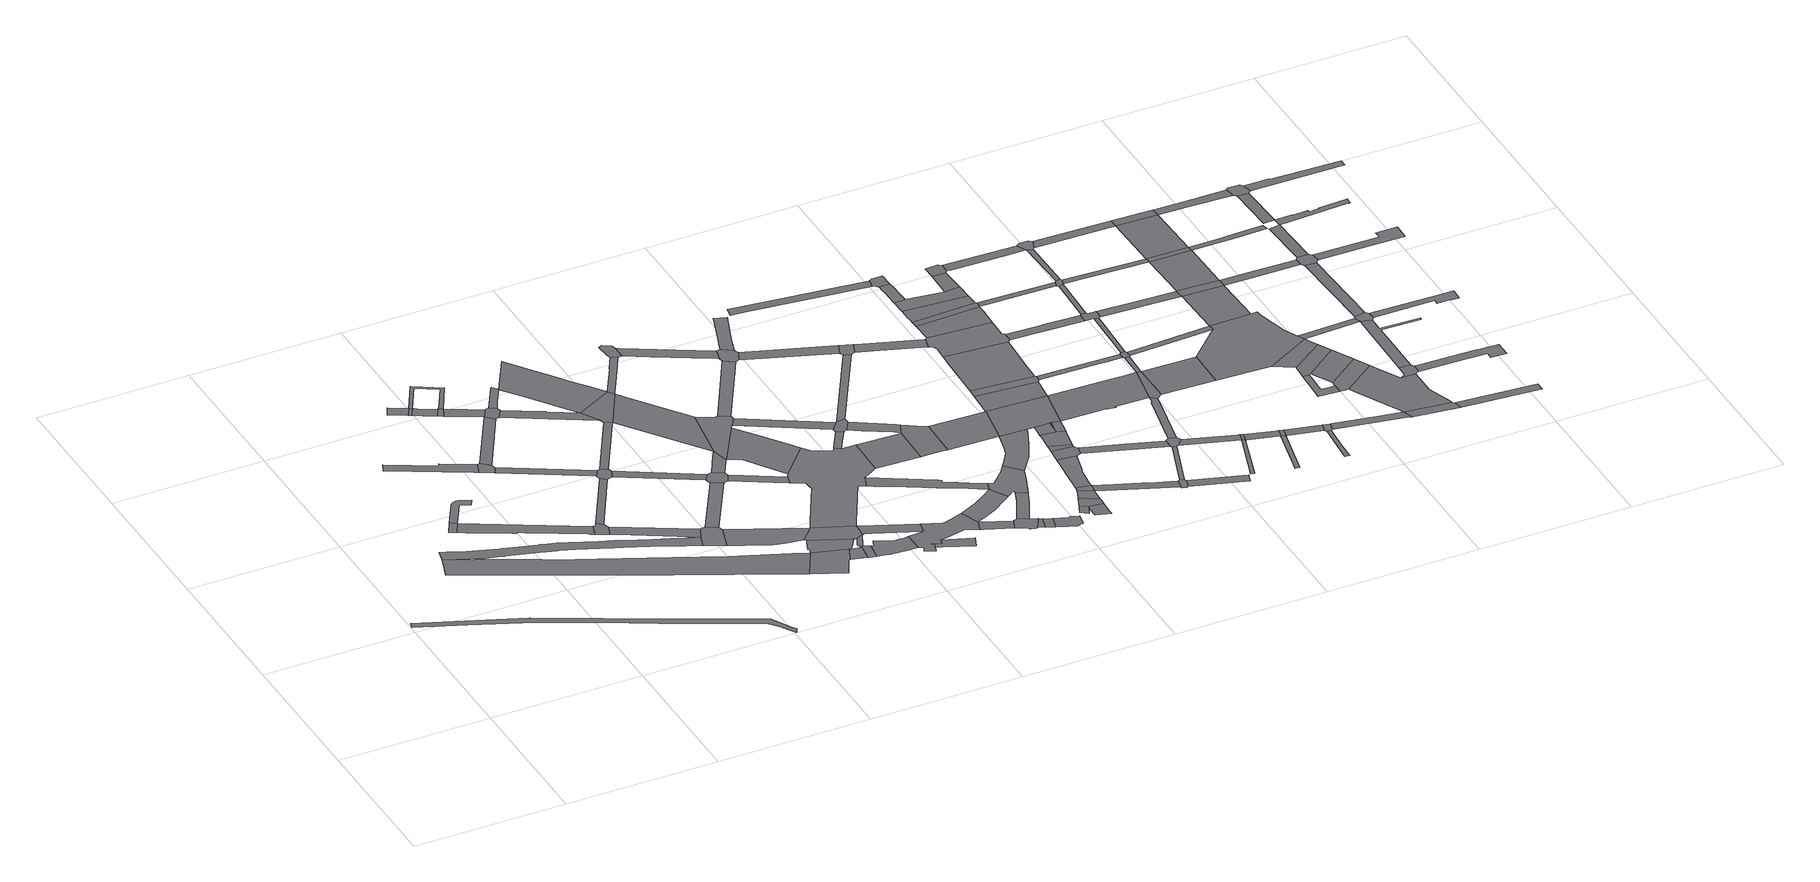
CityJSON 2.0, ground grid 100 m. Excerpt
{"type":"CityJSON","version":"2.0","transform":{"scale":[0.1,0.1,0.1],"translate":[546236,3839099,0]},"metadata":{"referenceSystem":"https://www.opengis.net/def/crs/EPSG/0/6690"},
"CityObjects":{
"road1":{"type":"Road","attributes":{"RoadStructureAttribute.sectionType":"1"},"geometry":[{"type":"MultiSurface","lod":"1","boundaries":[[[0,1,2,3,4,5,6,7,8,9,10,11,12,13,14,15,16,17,18,19]]]}]},
"road2":{"type":"Road","geometry":[{"type":"MultiSurface","lod":"1","boundaries":[[[20,21,22,23]]]}]},
"road3":{"type":"Road","geometry":[{"type":"MultiSurface","lod":"1","boundaries":[[[24,25,26,27,28,29,30,31,32,33,34,35,20,23]]]}]},
"road4":{"type":"Road","attributes":{"RoadStructureAttribute.sectionType":"1"},"geometry":[{"type":"MultiSurface","lod":"1","boundaries":[[[36,37,23,22,38,39,40,41,42,43,44,45,46,47,48]]]}]},
"road5":{"type":"Road","attributes":{"RoadStructureAttribute.sectionType":"1"},"geometry":[{"type":"MultiSurface","lod":"1","boundaries":[[[49,50,51,52,53,54,55,56,57]]]}]},
"road6":{"type":"Road","attributes":{"RoadStructureAttribute.sectionType":"7"},"geometry":[{"type":"MultiSurface","lod":"1","boundaries":[[[58,59,60,61,62,63,64,65,66,67,68,69,70,71,72,73,74,75,76,77,78,79,80,81,82,83,84,85,86,87,88,89,90,91,92,93,94,95,96,97,98,99,100,101]]]}]},
"road7":{"type":"Road","attributes":{"function":"1","RoadStructureAttribute.sectionType":"7"},"geometry":[{"type":"MultiSurface","lod":"1","boundaries":[[[102,103,104,105,106,107,108,109,110,111,80,112,113,114,115,116,117,118,119,120,121]]]}]},
"road8":{"type":"Road","geometry":[{"type":"MultiSurface","lod":"1","boundaries":[[[122,57,56,123,124,125]]]}]},
"road9":{"type":"Road","attributes":{"RoadStructureAttribute.sectionType":"1"},"geometry":[{"type":"MultiSurface","lod":"1","boundaries":[[[126,127,128,129]]]}]},
"road10":{"type":"Road","geometry":[{"type":"MultiSurface","lod":"1","boundaries":[[[130,131,48,47,132,133,134,135]]]}]},
"road11":{"type":"Road","geometry":[{"type":"MultiSurface","lod":"1","boundaries":[[[129,128,136,137]]]}]},
"road12":{"type":"Road","attributes":{"RoadStructureAttribute.sectionType":"1"},"geometry":[{"type":"MultiSurface","lod":"1","boundaries":[[[138,139,137,136,140,141,142]]]}]},
"road13":{"type":"Road","geometry":[{"type":"MultiSurface","lod":"1","boundaries":[[[143,144,142,141,145,146,147]]]}]},
"road14":{"type":"Road","attributes":{"RoadStructureAttribute.sectionType":"1"},"geometry":[{"type":"MultiSurface","lod":"1","boundaries":[[[148,149,122,125,150,151]]]}]},
"road15":{"type":"Road","attributes":{"RoadStructureAttribute.sectionType":"1"},"geometry":[{"type":"MultiSurface","lod":"1","boundaries":[[[124,123,152,153]]]}]},
"road16":{"type":"Road","attributes":{"RoadStructureAttribute.sectionType":"1"},"geometry":[{"type":"MultiSurface","lod":"1","boundaries":[[[154,155,156,129,137,157,158,147,146]]]}]},
"road17":{"type":"Road","attributes":{"RoadStructureAttribute.sectionType":"1"},"geometry":[{"type":"MultiSurface","lod":"1","boundaries":[[[159,130,135,160]]]}]},
"road18":{"type":"Road","attributes":{"RoadStructureAttribute.sectionType":"1"},"geometry":[{"type":"MultiSurface","lod":"1","boundaries":[[[134,133,161,162,163,164,165,166,101,167]]]}]},
"road19":{"type":"Road","attributes":{"RoadStructureAttribute.sectionType":"1"},"geometry":[{"type":"MultiSurface","lod":"1","boundaries":[[[168,169,146,145,148,170]]]}]},
"road20":{"type":"Road","geometry":[{"type":"MultiSurface","lod":"1","boundaries":[[[171,172,173,170,148,151,174,175,176,177,178]]]}]},
"road21":{"type":"Road","geometry":[{"type":"MultiSurface","lod":"1","boundaries":[[[179,153,152,159,160,180,181,182]]]}]},
"road22":{"type":"Road","geometry":[{"type":"MultiSurface","lod":"1","boundaries":[[[183,167,101,100,184,185,186,187]]]}]},
"road23":{"type":"Road","attributes":{"RoadStructureAttribute.sectionType":"1"},"geometry":[{"type":"MultiSurface","lod":"1","boundaries":[[[188,189,190,171,178,191,192]]]}]},
"road24":{"type":"Road","attributes":{"RoadStructureAttribute.sectionType":"1"},"geometry":[{"type":"MultiSurface","lod":"1","boundaries":[[[193,194,195,196,197,175,174,198,199,200,201]]]}]},
"road25":{"type":"Road","attributes":{"RoadStructureAttribute.sectionType":"1"},"geometry":[{"type":"MultiSurface","lod":"1","boundaries":[[[202,203,204,179,182,205,206]]]}]},
"road26":{"type":"Road","attributes":{"RoadStructureAttribute.sectionType":"1"},"geometry":[{"type":"MultiSurface","lod":"1","boundaries":[[[181,180,207,208]]]}]},
"road27":{"type":"Road","attributes":{"RoadStructureAttribute.sectionType":"1"},"geometry":[{"type":"MultiSurface","lod":"1","boundaries":[[[209,183,187,210]]]}]},
"road28":{"type":"Road","attributes":{"RoadStructureAttribute.sectionType":"1"},"geometry":[{"type":"MultiSurface","lod":"1","boundaries":[[[211,212,213,186,185,214,215,216,217,218,219,220,221,222,223,224,225,226]]]}]},
"road29":{"type":"Road","geometry":[{"type":"MultiSurface","lod":"1","boundaries":[[[121,120,227,228,229,230,231]]]}]},
"road30":{"type":"Road","attributes":{"RoadStructureAttribute.sectionType":"1"},"geometry":[{"type":"MultiSurface","lod":"1","boundaries":[[[232,233,234,235,236,237,238,192,239,240,241,201,242]]]}]},
"road31":{"type":"Road","geometry":[{"type":"MultiSurface","lod":"1","boundaries":[[[242,201,200,243,202,206,244]]]}]},
"road32":{"type":"Road","geometry":[{"type":"MultiSurface","lod":"1","boundaries":[[[245,208,207,209,210,246,247,248]]]}]},
"road33":{"type":"Road","attributes":{"function":"3","RoadStructureAttribute.sectionType":"7"},"geometry":[{"type":"MultiSurface","lod":"1","boundaries":[[[249,250,251,252,253,254,255,121,231,256,257,258,259,260,261,262,263,264,265]]]}]},
"road34":{"type":"Road","attributes":{"function":"1","RoadStructureAttribute.sectionType":"7"},"geometry":[{"type":"MultiSurface","lod":"1","boundaries":[[[266,267,231,230,268,269,270,271,260]]]}]},
"road35":{"type":"Road","geometry":[{"type":"MultiSurface","lod":"1","boundaries":[[[226,225,249,265,272,273,274,275,276,277,278,279]]]}]},
"road36":{"type":"Road","attributes":{"RoadStructureAttribute.sectionType":"1"},"geometry":[{"type":"MultiSurface","lod":"1","boundaries":[[[280,281,282,283,245,248,284,285]]]}]},
"road37":{"type":"Road","attributes":{"RoadStructureAttribute.sectionType":"1"},"geometry":[{"type":"MultiSurface","lod":"1","boundaries":[[[286,287,244,206,280,288]]]}]},
"road38":{"type":"Road","geometry":[{"type":"MultiSurface","lod":"1","boundaries":[[[289,290,271,270,291,292,293]]]}]},
"road39":{"type":"Road","attributes":{"RoadStructureAttribute.sectionType":"1"},"geometry":[{"type":"MultiSurface","lod":"1","boundaries":[[[247,246,294,295]]]}]},
"road40":{"type":"Road","geometry":[{"type":"MultiSurface","lod":"1","boundaries":[[[278,277,296,290,289]]]}]},
"road41":{"type":"Road","geometry":[{"type":"MultiSurface","lod":"1","boundaries":[[[297,298,299,300,301,302,293,292,303,304,305,306,307]]]}]},
"road42":{"type":"Road","attributes":{"RoadStructureAttribute.sectionType":"1"},"geometry":[{"type":"MultiSurface","lod":"1","boundaries":[[[308,309,310,242,244,311,312,313]]]}]},
"road43":{"type":"Road","geometry":[{"type":"MultiSurface","lod":"1","boundaries":[[[314,315,316,288,280,285,317,318,319,320,321,322,323]]]}]},
"road44":{"type":"Road","attributes":{"RoadStructureAttribute.sectionType":"1"},"geometry":[{"type":"MultiSurface","lod":"1","boundaries":[[[324,325,317,285,326,327,328,329,330,331,332,333]]]}]},
"road45":{"type":"Road","attributes":{"RoadStructureAttribute.sectionType":"1"},"geometry":[{"type":"MultiSurface","lod":"1","boundaries":[[[334,279,278,335,336,337,338,339,340,341,342,343]]]}]},
"road46":{"type":"Road","geometry":[{"type":"MultiSurface","lod":"1","boundaries":[[[344,345,346,333,332,347,295,294,348,349,350,351,226,279,352,353,354,355,356,357,358,359,360,361,362]]]}]},
"road47":{"type":"Road","geometry":[{"type":"MultiSurface","lod":"1","boundaries":[[[363,364,365,366,308,313,367,368,369]]]}]},
"road48":{"type":"Road","geometry":[{"type":"MultiSurface","lod":"1","boundaries":[[[370,371,372,373,374,375,376,377]]]}]},
"road49":{"type":"Road","geometry":[{"type":"MultiSurface","lod":"1","boundaries":[[[378,379,380,381,382,383,343,342,384,385,386,387,307,306,388,389,390,391,377,376,392,393,394,374,373,395,396,397,398,399,400,401]]]}]},
"road50":{"type":"Road","attributes":{"RoadStructureAttribute.sectionType":"1"},"geometry":[{"type":"MultiSurface","lod":"1","boundaries":[[[402,321,320,403,404]]]}]},
"road51":{"type":"Road","attributes":{"RoadStructureAttribute.sectionType":"1"},"geometry":[{"type":"MultiSurface","lod":"1","boundaries":[[[405,323,322,406,407]]]}]},
"road52":{"type":"Road","attributes":{"RoadStructureAttribute.sectionType":"1"},"geometry":[{"type":"MultiSurface","lod":"1","boundaries":[[[408,409,410,411,368,367,412,413,414,415,416,417]]]}]},
"road53":{"type":"Road","attributes":{"RoadStructureAttribute.sectionType":"1"},"geometry":[{"type":"MultiSurface","lod":"1","boundaries":[[[418,419,362,361,420,421,422]]]}]},
"road54":{"type":"Road","attributes":{"RoadStructureAttribute.sectionType":"1"},"geometry":[{"type":"MultiSurface","lod":"1","boundaries":[[[423,424,425,426,427,428,429,430,431,432,355,354,433,434,435,436,437,438,439,440,441]]]}]},
"road55":{"type":"Road","attributes":{"RoadStructureAttribute.sectionType":"1"},"geometry":[{"type":"MultiSurface","lod":"1","boundaries":[[[442,443,444,400,399,445,446,447,448]]]}]},
"road56":{"type":"Road","geometry":[{"type":"MultiSurface","lod":"1","boundaries":[[[449,450,451,404,403,452,453,418,422,454,455]]]}]},
"road57":{"type":"Road","geometry":[{"type":"MultiSurface","lod":"1","boundaries":[[[456,417,416,405,407,457,458,459,460,461,462]]]}]},
"road58":{"type":"Road","attributes":{"function":"3","RoadStructureAttribute.sectionType":"1"},"geometry":[{"type":"MultiSurface","lod":"1","boundaries":[[[359,358,463,464]]]}]},
"road59":{"type":"Road","attributes":{"function":"1","RoadStructureAttribute.sectionType":"7"},"geometry":[{"type":"MultiSurface","lod":"1","boundaries":[[[440,465,466,467,468,469,470,401,400,471,472,473,474]]]}]},
"road60":{"type":"Road","geometry":[{"type":"MultiSurface","lod":"1","boundaries":[[[475,476,477,478,448,447,479,480,481,482,483,484,485,486,487,488,489,490,491,492]]]}]},
"road61":{"type":"Road","attributes":{"RoadStructureAttribute.sectionType":"1"},"geometry":[{"type":"MultiSurface","lod":"1","boundaries":[[[493,455,454,494,495,496,497,498]]]}]},
"road62":{"type":"Road","attributes":{"RoadStructureAttribute.sectionType":"1"},"geometry":[{"type":"MultiSurface","lod":"1","boundaries":[[[499,500,501,502,503,456,462,504,505,506,507,508]]]}]},
"road63":{"type":"Road","attributes":{"RoadStructureAttribute.sectionType":"1"},"geometry":[{"type":"MultiSurface","lod":"1","boundaries":[[[489,488,509,510]]]}]},
"road64":{"type":"Road","geometry":[{"type":"MultiSurface","lod":"1","boundaries":[[[510,509,511,512]]]}]},
"road65":{"type":"Road","attributes":{"RoadStructureAttribute.sectionType":"1"},"geometry":[{"type":"MultiSurface","lod":"1","boundaries":[[[513,514,515,475,492,516,517,518]]]}]},
"road66":{"type":"Road","geometry":[{"type":"MultiSurface","lod":"1","boundaries":[[[519,498,497,464,463,520,521,522,523,524,525,526]]]}]},
"road67":{"type":"Road","attributes":{"RoadStructureAttribute.sectionType":"1"},"geometry":[{"type":"MultiSurface","lod":"1","boundaries":[[[527,528,451,450,529]]]}]},
"road68":{"type":"Road","attributes":{"RoadStructureAttribute.sectionType":"1"},"geometry":[{"type":"MultiSurface","lod":"1","boundaries":[[[530,531,512,511,532,533,534,535,536,537,538]]]}]},
"road69":{"type":"Road","attributes":{"RoadStructureAttribute.sectionType":"1"},"geometry":[{"type":"MultiSurface","lod":"1","boundaries":[[[539,459,458,540,541]]]}]},
"road70":{"type":"Road","geometry":[{"type":"MultiSurface","lod":"1","boundaries":[[[542,543,544,545,546,547,548,549,441,440,474,550,551,513,518,552,553,554,555,556,557,558,559,560]]]}]},
"road71":{"type":"Road","attributes":{"RoadStructureAttribute.sectionType":"1"},"geometry":[{"type":"MultiSurface","lod":"1","boundaries":[[[561,562,563,564,565,566,567]]]}]},
"road72":{"type":"Road","attributes":{"function":"3","RoadStructureAttribute.sectionType":"1"},"geometry":[{"type":"MultiSurface","lod":"1","boundaries":[[[568,526,525,569,570,571]]]}]},
"road73":{"type":"Road","attributes":{"function":"1","RoadStructureAttribute.sectionType":"7"},"geometry":[{"type":"MultiSurface","lod":"1","boundaries":[[[567,572,573,574,575,576,577,578,579]]]}]},
"road74":{"type":"Road","geometry":[{"type":"MultiSurface","lod":"1","boundaries":[[[580,581,561,567,579,582,583]]]}]},
"road75":{"type":"Road","geometry":[{"type":"MultiSurface","lod":"1","boundaries":[[[584,585,586,580,583,587,588]]]}]},
"road76":{"type":"Road","geometry":[{"type":"MultiSurface","lod":"1","boundaries":[[[541,540,589,527,529,590,591,592]]]}]},
"road77":{"type":"Road","attributes":{"function":"1"},"geometry":[{"type":"MultiSurface","lod":"1","boundaries":[[[570,593,594,595,596,597,598,599,600,542,560,601,602,603,604,605,606]]]}]},
"road78":{"type":"Road","geometry":[{"type":"MultiSurface","lod":"1","boundaries":[[[607,608,584,588,609]]]}]},
"road79":{"type":"Road","geometry":[{"type":"MultiSurface","lod":"1","boundaries":[[[610,611,612,613,607,609,614,615,616,617,618,619,620,621,622,623]]]}]},
"road80":{"type":"Road","attributes":{"RoadStructureAttribute.sectionType":"1"},"geometry":[{"type":"MultiSurface","lod":"1","boundaries":[[[624,625,626,627,628]]]}]},
"road81":{"type":"Road","geometry":[{"type":"MultiSurface","lod":"1","boundaries":[[[629,610,623,630,631,632,633,634]]]}]},
"road82":{"type":"Road","attributes":{"RoadStructureAttribute.sectionType":"1"},"geometry":[{"type":"MultiSurface","lod":"1","boundaries":[[[635,592,591,636,637,638,639]]]}]},
"road83":{"type":"Road","attributes":{"function":"1"},"geometry":[{"type":"MultiSurface","lod":"1","boundaries":[[[640,629,634,641]]]}]},
"road84":{"type":"Road","geometry":[{"type":"MultiSurface","lod":"1","boundaries":[[[642,643,644,640,641,645,646,647,648]]]}]},
"road85":{"type":"Road","attributes":{"RoadStructureAttribute.sectionType":"1"},"geometry":[{"type":"MultiSurface","lod":"1","boundaries":[[[649,650,651,609,588,652,653,654]]]}]},
"road86":{"type":"Road","geometry":[{"type":"MultiSurface","lod":"1","boundaries":[[[571,570,606,655,656,657,658,659,660,661,662]]]}]},
"road87":{"type":"Road","attributes":{"function":"1","RoadStructureAttribute.sectionType":"7"},"geometry":[{"type":"MultiSurface","lod":"1","boundaries":[[[656,663,664,642,648,657]]]}]},
"road88":{"type":"Road","attributes":{"RoadStructureAttribute.sectionType":"1"},"geometry":[{"type":"MultiSurface","lod":"1","boundaries":[[[660,665,648,647,666,661]]]}]},
"road89":{"type":"Road","attributes":{"RoadStructureAttribute.sectionType":"1"},"geometry":[{"type":"MultiSurface","lod":"1","boundaries":[[[667,668,571,662,669,670,671]]]}]},
"road90":{"type":"Road","geometry":[{"type":"MultiSurface","lod":"1","boundaries":[[[672,667,671,673,674,675,676]]]}]},
"road91":{"type":"Road","attributes":{"RoadStructureAttribute.sectionType":"1"},"geometry":[{"type":"MultiSurface","lod":"1","boundaries":[[[677,678,672,676,679,680,681]]]}]},
"road92":{"type":"Road","geometry":[{"type":"MultiSurface","lod":"1","boundaries":[[[682,683,684,654,653,685,686,687,688,689,690,691,692,693]]]}]},
"road93":{"type":"Road","attributes":{"RoadStructureAttribute.sectionType":"1"},"geometry":[{"type":"MultiSurface","lod":"1","boundaries":[[[694,632,631,695,696]]]}]},
"road94":{"type":"Road","geometry":[{"type":"MultiSurface","lod":"1","boundaries":[[[697,639,638,698,699,700,677,681,701,702,703,704,705,706]]]}]},
"road95":{"type":"Road","attributes":{"RoadStructureAttribute.sectionType":"1"},"geometry":[{"type":"MultiSurface","lod":"1","boundaries":[[[707,708,709,710,711,712,713,714,715]]]}]},
"road96":{"type":"Road","attributes":{"RoadStructureAttribute.sectionType":"1"},"geometry":[{"type":"MultiSurface","lod":"1","boundaries":[[[716,682,693,717]]]}]},
"road97":{"type":"Road","geometry":[{"type":"MultiSurface","lod":"1","boundaries":[[[718,719,720,628,627,721,722,711,710,723]]]}]},
"road98":{"type":"Road","attributes":{"RoadStructureAttribute.sectionType":"1"},"geometry":[{"type":"MultiSurface","lod":"1","boundaries":[[[724,725,726,697,706]]]}]},
"road99":{"type":"Road","attributes":{"RoadStructureAttribute.sectionType":"1"},"geometry":[{"type":"MultiSurface","lod":"1","boundaries":[[[690,689,727,728]]]}]},
"road100":{"type":"Road","geometry":[{"type":"MultiSurface","lod":"1","boundaries":[[[729,730,726,725,731,732]]]}]},
"road101":{"type":"Road","attributes":{"RoadStructureAttribute.sectionType":"1"},"geometry":[{"type":"MultiSurface","lod":"1","boundaries":[[[733,734,735,730,729,736]]]}]},
"road102":{"type":"Road","attributes":{"RoadStructureAttribute.sectionType":"1"},"geometry":[{"type":"MultiSurface","lod":"1","boundaries":[[[715,737,715,714,738,739,733,736,740,741]]]}]},
"road103":{"type":"Road","attributes":{"function":"3","RoadStructureAttribute.sectionType":"1"},"geometry":[{"type":"MultiSurface","lod":"1","boundaries":[[[742,743,744,662,661,745,746,747,748,749,750,751,752,753]]]}]},
"road104":{"type":"Road","geometry":[{"type":"MultiSurface","lod":"1","boundaries":[[[754,696,695,716,717,755,756,757]]]}]},
"road105":{"type":"Road","attributes":{"RoadStructureAttribute.sectionType":"1"},"geometry":[{"type":"MultiSurface","lod":"1","boundaries":[[[752,758,759,760,761,762,754,757,763,764]]]}]},
"road106":{"type":"Road","attributes":{"RoadStructureAttribute.sectionType":"1"},"geometry":[{"type":"MultiSurface","lod":"1","boundaries":[[[765,675,674,766,767,768,769,770]]]}]},
"road107":{"type":"Road","attributes":{"RoadStructureAttribute.sectionType":"1"},"geometry":[{"type":"MultiSurface","lod":"1","boundaries":[[[771,741,740,772]]]}]},
"road108":{"type":"Road","attributes":{"RoadStructureAttribute.sectionType":"1"},"geometry":[{"type":"MultiSurface","lod":"1","boundaries":[[[773,756,755,774,775,776]]]}]},
"road109":{"type":"Road","geometry":[{"type":"MultiSurface","lod":"1","boundaries":[[[777,778,771,772,779,780,781,782]]]}]},
"road110":{"type":"Road","attributes":{"RoadStructureAttribute.sectionType":"1"},"geometry":[{"type":"MultiSurface","lod":"1","boundaries":[[[775,783,784,785]]]}]},
"road111":{"type":"Road","attributes":{"RoadStructureAttribute.sectionType":"1"},"geometry":[{"type":"MultiSurface","lod":"1","boundaries":[[[786,787,703,702,788,789]]]}]},
"road112":{"type":"Road","geometry":[{"type":"MultiSurface","lod":"1","boundaries":[[[790,753,752,764,791,792,793]]]}]},
"road113":{"type":"Road","geometry":[{"type":"MultiSurface","lod":"1","boundaries":[[[776,775,785,794]]]}]},
"road114":{"type":"Road","attributes":{"RoadStructureAttribute.sectionType":"1"},"geometry":[{"type":"MultiSurface","lod":"1","boundaries":[[[795,790,793,796]]]}]},
"road115":{"type":"Road","attributes":{"RoadStructureAttribute.sectionType":"1"},"geometry":[{"type":"MultiSurface","lod":"1","boundaries":[[[797,732,731,798,799,800,801]]]}]},
"road116":{"type":"Road","geometry":[{"type":"MultiSurface","lod":"1","boundaries":[[[802,803,804,805,806,770,769,807,808,795,796,809,810,811,812]]]}]},
"road117":{"type":"Road","attributes":{"RoadStructureAttribute.sectionType":"1"},"geometry":[{"type":"MultiSurface","lod":"1","boundaries":[[[813,794,785,814,815,816]]]}]},
"road118":{"type":"Road","attributes":{"RoadStructureAttribute.sectionType":"1"},"geometry":[{"type":"MultiSurface","lod":"1","boundaries":[[[815,817,818,819,820]]]}]},
"road119":{"type":"Road","attributes":{"RoadStructureAttribute.sectionType":"1"},"geometry":[{"type":"MultiSurface","lod":"1","boundaries":[[[821,804,803,822]]]}]},
"road120":{"type":"Road","attributes":{"function":"3","RoadStructureAttribute.sectionType":"1"},"geometry":[{"type":"MultiSurface","lod":"1","boundaries":[[[823,824,793,792,825,826]]]}]},
"road121":{"type":"Road","attributes":{"RoadStructureAttribute.sectionType":"1"},"geometry":[{"type":"MultiSurface","lod":"1","boundaries":[[[782,781,827,828,829,830]]]}]},
"road122":{"type":"Road","geometry":[{"type":"MultiSurface","lod":"1","boundaries":[[[816,815,820,831]]]}]},
"road123":{"type":"Road","geometry":[{"type":"MultiSurface","lod":"1","boundaries":[[[832,833,834,835,836,837,789,788,838,821,822,839,840,841]]]}]},
"road124":{"type":"Road","attributes":{"RoadStructureAttribute.sectionType":"1"},"geometry":[{"type":"MultiSurface","lod":"1","boundaries":[[[842,843,837,836]]]}]},
"road125":{"type":"Road","geometry":[{"type":"MultiSurface","lod":"1","boundaries":[[[844,845,846,847,801,800,843,842,848]]]}]},
"road126":{"type":"Road","attributes":{"RoadStructureAttribute.sectionType":"1"},"geometry":[{"type":"MultiSurface","lod":"1","boundaries":[[[849,831,820,850,851,852,853]]]}]},
"road127":{"type":"Road","attributes":{"RoadStructureAttribute.sectionType":"1"},"geometry":[{"type":"MultiSurface","lod":"1","boundaries":[[[854,855,856,857,858,859,860]]]}]},
"road128":{"type":"Road","attributes":{"RoadStructureAttribute.sectionType":"1"},"geometry":[{"type":"MultiSurface","lod":"1","boundaries":[[[861,847,846,862]]]}]},
"road129":{"type":"Road","attributes":{"RoadStructureAttribute.sectionType":"1"},"geometry":[{"type":"MultiSurface","lod":"1","boundaries":[[[863,812,811,864]]]}]},
"road130":{"type":"Road","geometry":[{"type":"MultiSurface","lod":"1","boundaries":[[[853,852,854,860,865,866]]]}]},
"road131":{"type":"Road","geometry":[{"type":"MultiSurface","lod":"1","boundaries":[[[867,830,829,868,861,862,869,870,871,872,873]]]}]},
"road132":{"type":"Road","attributes":{"RoadStructureAttribute.sectionType":"1"},"geometry":[{"type":"MultiSurface","lod":"1","boundaries":[[[874,841,840,875,876]]]}]},
"road133":{"type":"Road","attributes":{"RoadStructureAttribute.sectionType":"1"},"geometry":[{"type":"MultiSurface","lod":"1","boundaries":[[[848,842,877,878]]]}]},
"road134":{"type":"Road","attributes":{"RoadStructureAttribute.sectionType":"1"},"geometry":[{"type":"MultiSurface","lod":"1","boundaries":[[[879,880,866,865,881,882,883,884,885]]]}]},
"road135":{"type":"Road","geometry":[{"type":"MultiSurface","lod":"1","boundaries":[[[886,887,888,889,890,891,863,864,892,893,826,825,894,895,896]]]}]},
"road136":{"type":"Road","attributes":{"RoadStructureAttribute.sectionType":"1"},"geometry":[{"type":"MultiSurface","lod":"1","boundaries":[[[897,898,899,900,901,902,903]]]}]},
"road137":{"type":"Road","attributes":{"RoadStructureAttribute.sectionType":"1"},"geometry":[{"type":"MultiSurface","lod":"1","boundaries":[[[872,871,904,905]]]}]},
"road138":{"type":"Road","geometry":[{"type":"MultiSurface","lod":"1","boundaries":[[[906,907,895,894,908,909]]]}]},
"road139":{"type":"Road","geometry":[{"type":"MultiSurface","lod":"1","boundaries":[[[875,910,911,863,891,912,913,914]]]}]},
"road140":{"type":"Road","attributes":{"RoadStructureAttribute.sectionType":"1"},"geometry":[{"type":"MultiSurface","lod":"1","boundaries":[[[909,908,897,903,915,916]]]}]},
"road141":{"type":"Road","geometry":[{"type":"MultiSurface","lod":"1","boundaries":[[[917,876,875,914,918]]]}]},
"road142":{"type":"Road","attributes":{"RoadStructureAttribute.sectionType":"1"},"geometry":[{"type":"MultiSurface","lod":"1","boundaries":[[[919,916,915,920,921,922,923]]]}]},
"road143":{"type":"Road","geometry":[{"type":"MultiSurface","lod":"1","boundaries":[[[923,922,924,925,900,899,926,927,928]]]}]},
"road144":{"type":"Road","attributes":{"RoadStructureAttribute.sectionType":"1"},"geometry":[{"type":"MultiSurface","lod":"1","boundaries":[[[929,930,917,918,931,932,933]]]}]},
"road145":{"type":"Road","geometry":[{"type":"MultiSurface","lod":"1","boundaries":[[[934,878,877,929,933,935,936]]]}]},
"road146":{"type":"Road","attributes":{"RoadStructureAttribute.sectionType":"1"},"geometry":[{"type":"MultiSurface","lod":"1","boundaries":[[[937,928,927,938,939,940,941,885,942,943,944,945,946]]]}]},
"road147":{"type":"Road","geometry":[{"type":"MultiSurface","lod":"1","boundaries":[[[885,884,947,948,942]]]}]},
"road148":{"type":"Road","attributes":{"RoadStructureAttribute.sectionType":"1"},"geometry":[{"type":"MultiSurface","lod":"1","boundaries":[[[904,934,936,949,950]]]}]},
"road149":{"type":"Road","geometry":[{"type":"MultiSurface","lod":"1","boundaries":[[[905,904,950,951]]]}]},
"road150":{"type":"Road","attributes":{"RoadStructureAttribute.sectionType":"1"},"geometry":[{"type":"MultiSurface","lod":"1","boundaries":[[[952,953,954,896,895,955,956]]]}]},
"road151":{"type":"Road","geometry":[{"type":"MultiSurface","lod":"1","boundaries":[[[957,958,946,945,959,960,961,962]]]}]},
"road152":{"type":"Road","attributes":{"RoadStructureAttribute.sectionType":"1"},"geometry":[{"type":"MultiSurface","lod":"1","boundaries":[[[963,964,918,914,965,966,967]]]}]},
"road153":{"type":"Road","attributes":{"RoadStructureAttribute.sectionType":"1"},"geometry":[{"type":"MultiSurface","lod":"1","boundaries":[[[968,969,970,971,972,973,935,933]]]}]},
"road154":{"type":"Road","geometry":[{"type":"MultiSurface","lod":"1","boundaries":[[[974,975,952,956,976,977,978]]]}]},
"road155":{"type":"Road","attributes":{"RoadStructureAttribute.sectionType":"1"},"geometry":[{"type":"MultiSurface","lod":"1","boundaries":[[[979,948,947,980,981]]]}]},
"road156":{"type":"Road","attributes":{"RoadStructureAttribute.sectionType":"1"},"geometry":[{"type":"MultiSurface","lod":"1","boundaries":[[[956,957,962,982,983,984,985,986,976]]]}]},
"road157":{"type":"Road","attributes":{"RoadStructureAttribute.sectionType":"1"},"geometry":[{"type":"MultiSurface","lod":"1","boundaries":[[[987,975,974,988]]]}]},
"road158":{"type":"Road","attributes":{"RoadStructureAttribute.sectionType":"1"},"geometry":[{"type":"MultiSurface","lod":"1","boundaries":[[[989,990,951,950,991,992,993]]]}]},
"road159":{"type":"Road","attributes":{"RoadStructureAttribute.sectionType":"1"},"geometry":[{"type":"MultiSurface","lod":"1","boundaries":[[[994,995,996,997,998,961,960,999,1000,1001,1002,1003,1004,1005,1006]]]}]},
"road160":{"type":"Road","geometry":[{"type":"MultiSurface","lod":"1","boundaries":[[[1007,1008,1009,967,966,1010,1011,987,988,1012,1013,1014,1015,1016,1017,1018]]]}]},
"road161":{"type":"Road","attributes":{"RoadStructureAttribute.sectionType":"1"},"geometry":[{"type":"MultiSurface","lod":"1","boundaries":[[[1019,1020,1021,1007,1018]]]}]},
"road162":{"type":"Road","attributes":{"RoadStructureAttribute.sectionType":"1"},"geometry":[{"type":"MultiSurface","lod":"1","boundaries":[[[1022,1023,978,977,1024,1025,1026,1027,1028,1029]]]}]},
"road163":{"type":"Road","attributes":{"RoadStructureAttribute.sectionType":"1"},"geometry":[{"type":"MultiSurface","lod":"1","boundaries":[[[1030,1031,1032,1033]]]}]},
"road164":{"type":"Road","geometry":[{"type":"MultiSurface","lod":"1","boundaries":[[[1034,1035,993,992,1036,1037,1030,1033,1038,1039,1040,1041,1042]]]}]},
"road165":{"type":"Road","attributes":{"RoadStructureAttribute.sectionType":"1"},"geometry":[{"type":"MultiSurface","lod":"1","boundaries":[[[1043,1044,1045,1046,1047,1015,1014,1048,1049,1050]]]}]},
"road166":{"type":"Road","attributes":{"RoadStructureAttribute.sectionType":"1"},"geometry":[{"type":"MultiSurface","lod":"1","boundaries":[[[1032,1020,1051,1052,1053,1054,1055,1056,1057,1058,1059,1060,1061]]]}]},
"road167":{"type":"Road","attributes":{"RoadStructureAttribute.sectionType":"1"},"geometry":[{"type":"MultiSurface","lod":"1","boundaries":[[[1062,1063,1064,1065,1041,1040,1066,1067,1068]]]}]}
},
"vertices":[
[313,934,0],[537,841,0],[687,780,0],[911,665,0],[1177,530,0],[1329,445,0],[1909,152,0],[1958,97,0],[1988,48,0],[2015,4,0],[2032,39,0],[2015,64,0],[1988,110,0],[1960,159,0],[1939,196,0],[1895,222,0],[1054,642,0],[673,837,0],[21,1095,0],[6,1057,0],
[690,1934,0],[644,1850,0],[684,1828,0],[730,1912,0],
[822,2074,0],[829,2079,0],[832,2080,0],[842,2075,0],[889,2050,0],[912,2090,0],[862,2117,0],[844,2125,0],[831,2126,0],[814,2124,0],[806,2120,0],[786,2104,0],
[1425,1531,0],[1065,1727,0],[736,1800,0],[977,1675,0],[999,1664,0],[1001,1669,0],[1002,1670,0],[1049,1645,0],[1066,1637,0],[1375,1468,0],[1387,1461,0],[1406,1450,0],[1431,1528,0],
[1058,2439,0],[909,2518,0],[898,2498,0],[608,2654,0],[584,2600,0],[893,2433,0],[1059,2344,0],[1080,2332,0],[1110,2412,0],
[1918,1158,0],[1822,1197,0],[1803,1205,0],[1788,1211,0],[1685,1253,0],[1526,1320,0],[1477,1341,0],[1397,1374,0],[1233,1443,0],[1165,1468,0],[1139,1476,0],[1083,1494,0],[1068,1497,0],[1060,1499,0],[915,1538,0],[850,1558,0],[840,1561,0],[759,1586,0],[684,1613,0],[651,1625,0],[541,1671,0],[502,1689,0],[481,1607,0],[635,1545,0],[713,1513,0],[812,1485,0],[825,1482,0],[827,1481,0],[837,1479,0],[1001,1433,0],[1030,1424,0],[1068,1412,0],[1131,1395,0],[1141,1392,0],[1234,1358,0],[1368,1303,0],[1442,1273,0],[1497,1250,0],[1641,1190,0],[1771,1131,0],[1792,1122,0],[1831,1104,0],[1923,1062,0],[1949,1144,0],
[2357,755,0],[2008,894,0],[1705,1031,0],[1308,1212,0],[1067,1319,0],[1007,1354,0],[734,1489,0],[690,1510,0],[658,1525,0],[555,1574,0],[431,1459,0],[591,1379,0],[593,1378,0],[1071,1142,0],[1257,1051,0],[1634,865,0],[1955,711,0],[2262,561,0],[2354,520,0],[2456,715,0],
[1128,2416,0],[1165,2284,0],[1187,2340,0],[1180,2366,0],
[897,3176,0],[863,3111,0],[973,3052,0],[1008,3116,0],
[1461,1551,0],[1449,1530,0],[1416,1445,0],[1482,1409,0],[1510,1484,0],[1498,1521,0],
[992,3041,0],[1026,3105,0],
[1052,3092,0],[1035,3101,0],[1053,3008,0],[1123,2970,0],[1157,3033,0],
[1165,3033,0],[1159,3036,0],[1157,2952,0],[1186,3021,0],[1166,3034,0],
[1367,2841,0],[1310,2739,0],[1359,2686,0],[1418,2791,0],
[1684,1993,0],[1714,2043,0],
[1187,3023,0],[1293,3218,0],[1117,3317,0],[1127,3289,0],[1263,3213,0],
[1690,1961,0],[1727,1933,0],
[1491,1404,0],[1596,1346,0],[1761,1255,0],[1833,1215,0],[1938,1151,0],[1942,1148,0],[1984,1224,0],
[1310,2954,0],[1308,2955,0],[1406,2904,0],
[1433,2913,0],[1409,2905,0],[1408,2905,0],[1441,2797,0],[1481,2860,0],[1480,2864,0],[1479,2866,0],[1475,2887,0],
[1732,2045,0],[1765,1945,0],[1786,2001,0],[1780,2028,0],
[2022,1234,0],[1979,1036,0],[2050,1003,0],[2100,1161,0],[2090,1193,0],
[1541,3101,0],[1535,3091,0],[1457,2955,0],[1510,2956,0],[1570,3060,0],
[1804,2674,0],[1806,2677,0],[1716,2728,0],[1715,2729,0],[1693,2741,0],[1876,2555,0],[1960,2508,0],[1966,2505,0],[1892,2624,0],
[1973,2477,0],[1966,2465,0],[1849,2255,0],[2011,2440,0],[2019,2453,0],
[2243,1672,0],[2278,1719,0],
[2253,1633,0],[2324,1598,0],
[2497,980,0],[2423,1014,0],[2116,1153,0],[2145,957,0],[2286,891,0],[2291,889,0],[2311,882,0],[2318,879,0],[2359,870,0],[2364,869,0],[2379,867,0],[2394,866,0],[2399,865,0],[2444,860,0],[2480,853,0],[2570,948,0],
[2565,425,0],[2622,537,0],[2628,548,0],[2631,547,0],[2679,646,0],
[2121,2767,0],[2045,2869,0],[1999,2930,0],[1992,2940,0],[1920,3037,0],[1796,3205,0],[1718,3316,0],[1581,3045,0],[1663,2939,0],[1884,2635,0],[2133,2752,0],
[1967,2498,0],[2162,2712,0],
[2308,1725,0],[2354,1604,0],[2381,1658,0],[2375,1685,0],
[2494,837,0],[2466,773,0],[2470,771,0],[2458,750,0],[2471,743,0],[2463,727,0],[2458,717,0],[2680,648,0],[2681,649,0],[2682,649,0],[2689,645,0],[2692,644,0],[2693,645,0],[2694,648,0],[2703,665,0],[2705,664,0],[2749,731,0],
[2688,644,0],[2681,645,0],[2633,547,0],[2639,545,0],[2738,519,0],[2753,631,0],
[2761,726,0],[2763,730,0],[2766,729,0],[2768,732,0],[2769,733,0],[2772,731,0],[2815,751,0],[2822,846,0],
[2416,1917,0],[2408,1902,0],[2358,1816,0],[2352,1806,0],[2433,1786,0],[2444,1806,0],
[2296,2532,0],[2193,2670,0],[2475,2289,0],
[2766,647,0],[2751,633,0],[2749,516,0],[2791,508,0],[2807,622,0],
[2672,1421,0],[2687,1483,0],
[2743,669,0],
[3023,609,0],[2981,609,0],[2976,609,0],[2957,609,0],[2843,659,0],[2826,619,0],[2860,494,0],[2870,492,0],[2990,481,0],[3051,482,0],[3046,610,0],
[2309,3070,0],[2251,2964,0],[2251,2963,0],[2167,2721,0],[2303,2963,0],[2348,3047,0],
[2602,2237,0],[2580,2231,0],[2509,2270,0],[2618,2093,0],[2619,2095,0],[2629,2106,0],[2637,2114,0],[2675,2177,0],[2671,2200,0],[2602,2238,0],
[2860,1766,0],[2720,1960,0],[2528,1766,0],[2577,1697,0],[2607,1655,0],[2609,1652,0],[2657,1584,0],[2702,1521,0],[2710,1520,0],[2893,1722,0],
[2841,838,0],[2818,750,0],[2820,749,0],[2824,747,0],[2827,752,0],[2870,734,0],[3073,650,0],[3148,619,0],[3151,618,0],[3169,699,0],
[3058,1621,0],[3052,1611,0],[2931,1671,0],[2692,1491,0],[2755,1373,0],[2760,1340,0],[2763,1315,0],[2604,1012,0],[2843,886,0],[3017,1217,0],[3061,1193,0],[3092,1276,0],[3096,1279,0],[3166,1321,0],[3191,1335,0],[3196,1604,0],[3122,1607,0],[3103,1607,0],[3066,1637,0],
[2317,3203,0],[2314,3201,0],[2295,3193,0],[2303,3095,0],[2375,3054,0],[2376,3139,0],[2368,3171,0],
[3183,424,0],[3363,344,0],[3393,422,0],[3203,494,0],[3197,457,0],[3195,452,0],[3155,469,0],[3143,442,0],
[3361,663,0],[3345,657,0],[3329,653,0],[3317,650,0],[3296,645,0],[3294,646,0],[3145,617,0],[3138,616,0],[3133,615,0],[3112,614,0],[3081,468,0],[3066,432,0],[3130,404,0],[3140,436,0],[3121,484,0],[3133,485,0],[3157,475,0],[3242,498,0],[3365,527,0],[3370,528,0],[3371,527,0],[3459,491,0],[3483,566,0],[3436,691,0],
[3192,1872,0],[3150,1811,0],[3196,1870,0],
[2882,2741,0],[2671,2202,0],[2949,2699,0],
[2894,2854,0],[2685,2967,0],[2394,3129,0],[2381,3136,0],[2528,2967,0],[2530,2966,0],[2735,2852,0],[2870,2776,0],[2880,2770,0],[2898,2852,0],
[3152,1781,0],[3092,1683,0],[3193,1761,0],[3194,1763,0],[3195,1764,0],
[3676,921,0],[3675,921,0],[3558,987,0],[3556,988,0],[3477,1032,0],[3482,1041,0],[3486,1051,0],[3482,1053,0],[3466,1062,0],[3229,1198,0],[3103,1170,0],[3188,1124,0],[3356,1033,0],[3427,993,0],[3438,986,0],[3589,902,0],[3693,843,0],[3694,842,0],[3712,901,0],
[3498,559,0],[3487,564,0],[3485,565,0],[3468,487,0],[3483,481,0],[3646,412,0],[3677,484,0],
[3260,1860,0],[3259,1877,0],[3201,1871,0],[3150,1807,0],[3151,1786,0],[3217,1770,0],[3261,1846,0],
[2924,2856,0],[2961,2703,0],[2973,2707,0],[3007,2782,0],[2996,2803,0],[2996,2804,0],[2993,2810,0],
[3483,1326,0],[3488,1595,0],
[3693,841,0],[3688,837,0],[3652,808,0],[3641,800,0],[3557,747,0],[3448,695,0],[3511,576,0],[3631,635,0],[3712,691,0],[3761,725,0],
[3702,492,0],[3701,490,0],[3696,489,0],[3678,484,0],[3662,405,0],[3685,396,0],[3720,381,0],[3726,365,0],[3734,362,0],[3736,362,0],[3757,355,0],[3758,355,0],[3767,352,0],[3770,359,0],[3814,434,0],[3817,442,0],[3772,460,0],[3769,461,0],
[3502,1693,0],[3295,1722,0],[3460,1625,0],[3478,1615,0],[3493,1606,0],[3525,1679,0],
[3033,3164,0],[3029,3150,0],[2966,2972,0],[2965,2970,0],[2936,2889,0],[3013,2867,0],[3017,2880,0],[3049,2971,0],[3050,2973,0],[3109,3137,0],
[3815,340,0],[3837,425,0],
[3870,317,0],[3893,403,0],
[3818,745,0],[3785,658,0],[3748,582,0],[3839,605,0],[3878,693,0],[3883,707,0],
[3603,1629,0],[3554,1324,0],[3589,1323,0],[3639,1321,0],[3640,1321,0],[3646,1321,0],[3659,1320,0],[3664,1590,0],
[3549,2483,0],[3205,1878,0],[3592,2462,0],
[3998,376,0],[3982,369,0],[3939,289,0],[3992,268,0],[3993,268,0],[3995,267,0],[4020,277,0],[4031,274,0],[4049,357,0],
[3482,2614,0],[3538,2507,0],[3566,2584,0],
[3873,1026,0],[3833,972,0],[3822,957,0],[3751,890,0],[3744,883,0],[3737,887,0],[3736,887,0],[3732,890,0],[3813,762,0],[3817,749,0],[3893,732,0],[3898,744,0],[3919,797,0],[3923,808,0],[3941,856,0],[3952,886,0],[3956,898,0],[3966,924,0],[3966,926,0],
[4090,444,0],[4083,430,0],[4063,387,0],[4110,355,0],[4133,408,0],[4136,417,0],[4138,421,0],
[4018,1579,0],[3990,1311,0],[3992,1311,0],[4038,1579,0],
[4138,416,0],[4137,406,0],[4136,384,0],[4133,347,0],[4133,324,0],[4229,295,0],[4229,321,0],[4234,412,0],
[4123,529,0],[4103,477,0],[4235,423,0],[4237,462,0],
[4153,604,0],[4148,592,0],[4138,566,0],[4241,531,0],[4244,552,0],
[3547,2487,0],[3593,2464,0],[3622,2477,0],[3650,2553,0],
[3965,1189,0],[3954,1151,0],[3952,1144,0],[3951,1140,0],[3947,1134,0],[3906,1073,0],[3896,1057,0],[3881,1036,0],[3970,930,0],[3982,946,0],[4054,1044,0],[4110,1154,0],[4162,1272,0],[4170,1305,0],
[4155,627,0],[4153,609,0],[4250,612,0],
[4187,939,0],[4178,853,0],[4170,774,0],[4170,769,0],[4250,617,0],[4253,641,0],[4264,745,0],[4265,755,0],[4266,759,0],[4268,765,0],[4270,770,0],[4277,793,0],[4291,845,0],[4312,926,0],
[3146,3211,0],[3137,3150,0],[3234,3139,0],[4022,3051,0],[4029,3109,0],
[4198,1036,0],[4331,934,0],[4342,938,0],[4353,999,0],[4344,1001,0],[4336,1022,0],
[3702,2534,0],[3760,2428,0],[3762,2428,0],[4034,2333,0],[4053,2412,0],
[4203,1090,0],[4341,1046,0],
[4213,1216,0],[4212,1204,0],[4212,1193,0],[4349,1086,0],[4366,1176,0],[4369,1188,0],[4313,1204,0],
[4612,469,0],[4528,503,0],[4374,563,0],[4547,432,0],[4715,364,0],[4729,425,0],
[4195,1305,0],[4219,1306,0],[4324,1307,0],[4327,1307,0],[4330,1307,0],[4331,1306,0],[4386,1296,0],[4435,1565,0],
[4219,1302,0],[4217,1258,0],
[4316,1220,0],[4371,1200,0],
[4046,1752,0],[4038,1582,0],[4437,1584,0],[4450,1701,0],[4452,1722,0],
[4049,1812,0],[4463,1735,0],[4464,1736,0],[4465,1775,0],[4459,1782,0],
[4068,2203,0],[4063,2108,0],[4461,1836,0],[4464,1897,0],[4478,2173,0],
[4743,433,0],[4743,431,0],[4740,430,0],[4718,355,0],[4719,352,0],[4747,344,0],[4748,346,0],[4757,351,0],[4775,408,0],[4771,420,0],[4769,424,0],[4769,425,0],
[4623,910,0],[4851,771,0],[4850,835,0],
[4070,2425,0],[4061,2323,0],[4063,2318,0],[4072,2292,0],[4489,2183,0],[4497,2190,0],[4498,2254,0],[4494,2258,0],[4482,2271,0],[4487,2399,0],
[4130,2920,0],[4126,2982,0],[4127,2990,0],[4125,3028,0],[4053,3025,0],[4054,2981,0],[4056,2959,0],[4059,2837,0],[4133,2840,0],
[4856,760,0],[4883,752,0],
[4052,3121,0],[4047,3119,0],[4046,3118,0],[4035,3050,0],[4050,3030,0],[4122,3121,0],
[4492,2522,0],[4489,2575,0],[4066,2557,0],
[5109,238,0],[5129,298,0],
[4487,2626,0],[4065,2608,0],[4494,2582,0],[4494,2619,0],
[4061,2736,0],[4063,2657,0],[4064,2641,0],[4483,2711,0],
[4134,2822,0],[4061,2750,0],[4061,2749,0],[4478,2814,0],[4377,2807,0],
[4907,1554,0],[4906,1554,0],[4853,1555,0],[4392,1296,0],[4684,1291,0],[4693,1288,0],[4743,1276,0],[4743,1277,0],[4743,1289,0],[4808,1287,0],[4967,1286,0],[5013,1551,0],
[4875,849,0],[4894,758,0],[4939,807,0],[4921,837,0],
[4964,1258,0],[4961,1237,0],[4961,1233,0],[4953,1235,0],[4950,1222,0],[5000,1230,0],[5005,1253,0],
[4996,1767,0],[4851,1731,0],[4852,1731,0],[4907,1730,0],[5011,1729,0],[5010,1766,0],
[4382,2984,0],[4469,2982,0],
[5260,703,0],[5057,706,0],[5254,643,0],[5270,700,0],
[4465,3079,0],[4379,3075,0],[4472,2985,0],[4476,2991,0],[4484,2999,0],[4484,3062,0],
[5145,303,0],[5167,297,0],[5274,636,0],
[4733,2244,0],[4731,2244,0],[4979,2171,0],[4981,2234,0],
[5014,1552,0],[5005,1254,0],[5042,1281,0],[5041,1550,0],
[5290,694,0],
[5020,1720,0],[5048,1720,0],
[4987,2611,0],[4495,2583,0],[4990,2573,0],[4993,2573,0],[5005,2610,0],
[5056,1768,0],[5050,1779,0],[5023,1776,0],[5017,1771,0],[5011,1767,0],[5013,1727,0],[5015,1726,0],[5055,1725,0],[5057,1727,0],[5059,1728,0],[5057,1766,0],
[5479,640,0],[5282,634,0],[5480,578,0],[5495,636,0],
[5404,238,0],[5404,236,0],[5432,234,0],[5509,570,0],
[5040,2165,0],[5067,2161,0],
[5047,1550,0],[5044,1550,0],[5394,1270,0],[5400,1541,0],
[4517,2998,0],[4847,2992,0],[4999,2990,0],[4970,3053,0],
[5524,629,0],
[5080,2230,0],[5076,2230,0],[5034,2232,0],[5024,2243,0],[5022,2245,0],[4993,2243,0],[5040,2169,0],[5073,2164,0],[5080,2168,0],[5085,2229,0],
[5036,2577,0],[5006,2561,0],
[5049,2615,0],[5048,2616,0],[5042,2622,0],[5014,2619,0],[5052,2613,0],
[5551,622,0],[5514,569,0],[5521,568,0],[5735,517,0],[5749,575,0],
[5745,502,0],[5723,220,0],[5751,216,0],[5759,333,0],[5764,409,0],[5772,499,0],[5773,500,0],
[5005,2987,0],[5039,2974,0],
[5615,1796,0],[5618,1757,0],
[5782,505,0],[5796,565,0],
[4995,3070,0],[5005,2990,0],[5043,2981,0],[5047,2987,0],[5048,2987,0],[5075,3049,0],[5055,3070,0],
[5331,2219,0],[5607,2147,0],[5601,2208,0],
[5594,2554,0],[5594,2591,0],
[6076,512,0],[5810,561,0],[6077,451,0],[6246,420,0],[6250,420,0],[6263,417,0],[6240,483,0],
[5987,1564,0],[5962,1663,0],[5933,1783,0],[5931,1805,0],[5901,1803,0],[5887,1802,0],[5602,1742,0],[5414,1555,0],[5753,1258,0],[6057,1428,0],[6029,1473,0],
[5873,1081,0],[5861,851,0],[5997,844,0],[5998,907,0],[5905,910,0],[5914,1079,0],[5914,1080,0],
[5584,2980,0],[5583,3040,0],
[6067,1406,0],[6065,1412,0],[5879,1182,0],[6100,1344,0],
[5607,2138,0],[5613,1896,0],[5885,1896,0],[5880,2128,0],[5880,2138,0],
[5927,1088,0],[6146,1256,0],
[5605,2209,0],[5876,2197,0],
[6211,1132,0],[5932,1078,0],[5933,1076,0],[6002,944,0],[6222,1113,0],
[5999,920,0],[5999,915,0],[6041,842,0],[6056,841,0],[6276,1010,0],
[5596,2554,0],[5597,2545,0],[5876,2209,0],[5870,2550,0],[5870,2552,0],
[5594,2593,0],[5868,2589,0],[5867,2589,0],
[6288,987,0],[6073,806,0],[6140,678,0],[6230,506,0],[6236,493,0],[6539,449,0],[6536,467,0],[6479,630,0],[6482,810,0],[6381,809,0],
[6562,375,0],[6555,435,0],
[5858,2962,0],[5857,2971,0],
[5855,3034,0],
[6416,1491,0],[6067,1475,0],[6042,1474,0],[6067,1429,0],[6431,1447,0],
[6419,907,0],[6417,829,0],[6500,826,0],[6509,826,0],[6509,887,0],[6493,905,0],
[6059,2198,0],[5878,2197,0],[6060,2136,0],[6380,2134,0],[6379,2192,0],
[6056,2554,0],[6175,2556,0],[6373,2559,0],[6362,2601,0],[6174,2596,0],[6056,2592,0],
[6496,1516,0],[6425,1502,0],[6501,1430,0],[6521,1448,0],[6513,1497,0],
[6561,434,0],[7077,336,0],[7077,396,0],
[6499,1313,0],[6763,1306,0],[6764,1313,0],[6765,1321,0],[6499,1331,0],
[6399,2116,0],[6472,2107,0],
[6051,3029,0],[5857,3034,0],[6052,2969,0],[6348,2961,0],[6333,3027,0],
[6974,871,0],[6955,872,0],[6907,875,0],[6746,880,0],[6514,886,0],[6546,824,0],[6816,816,0],[6905,812,0],[6953,811,0],[6954,811,0],[6952,769,0],[7055,764,0],[7053,867,0],
[6396,2210,0],[6392,2206,0],[6389,2203,0],[6391,2123,0],[6396,2119,0],[6476,2111,0],[6485,2122,0],[6494,2132,0],[6489,2191,0],[6477,2202,0],[6472,2207,0],[6468,2210,0],
[6461,2397,0],[6454,2562,0],[6382,2551,0],
[7064,1490,0],[6920,1492,0],[6920,1446,0],[6920,1414,0],[7012,1413,0],[7011,1411,0],[7062,1410,0],[7066,1490,0],
[6366,2943,0],[6379,2618,0],[6452,2622,0],[6437,2939,0],
[6352,3043,0],[6341,3033,0],[6356,2953,0],[6360,2949,0],[6441,2942,0],[6450,2950,0],[6459,2958,0],[6444,3023,0],[6428,3041,0],
[6925,2237,0],[6925,2198,0],[6925,2189,0],[6853,2190,0],[6852,2190,0],[6925,2128,0],[7063,2126,0],[7067,2237,0],
[6919,2586,0],[6919,2582,0],[6929,2583,0],[6929,2595,0],[6929,2627,0],[6740,2617,0],[6739,2610,0],[6670,2607,0],[6669,2625,0],[6565,2620,0],[6564,2625,0],
[7061,3003,0],[6837,3009,0],[6611,3013,0],[6611,3020,0],[6778,2954,0],[7076,2951,0],[7076,3003,0]
]}
